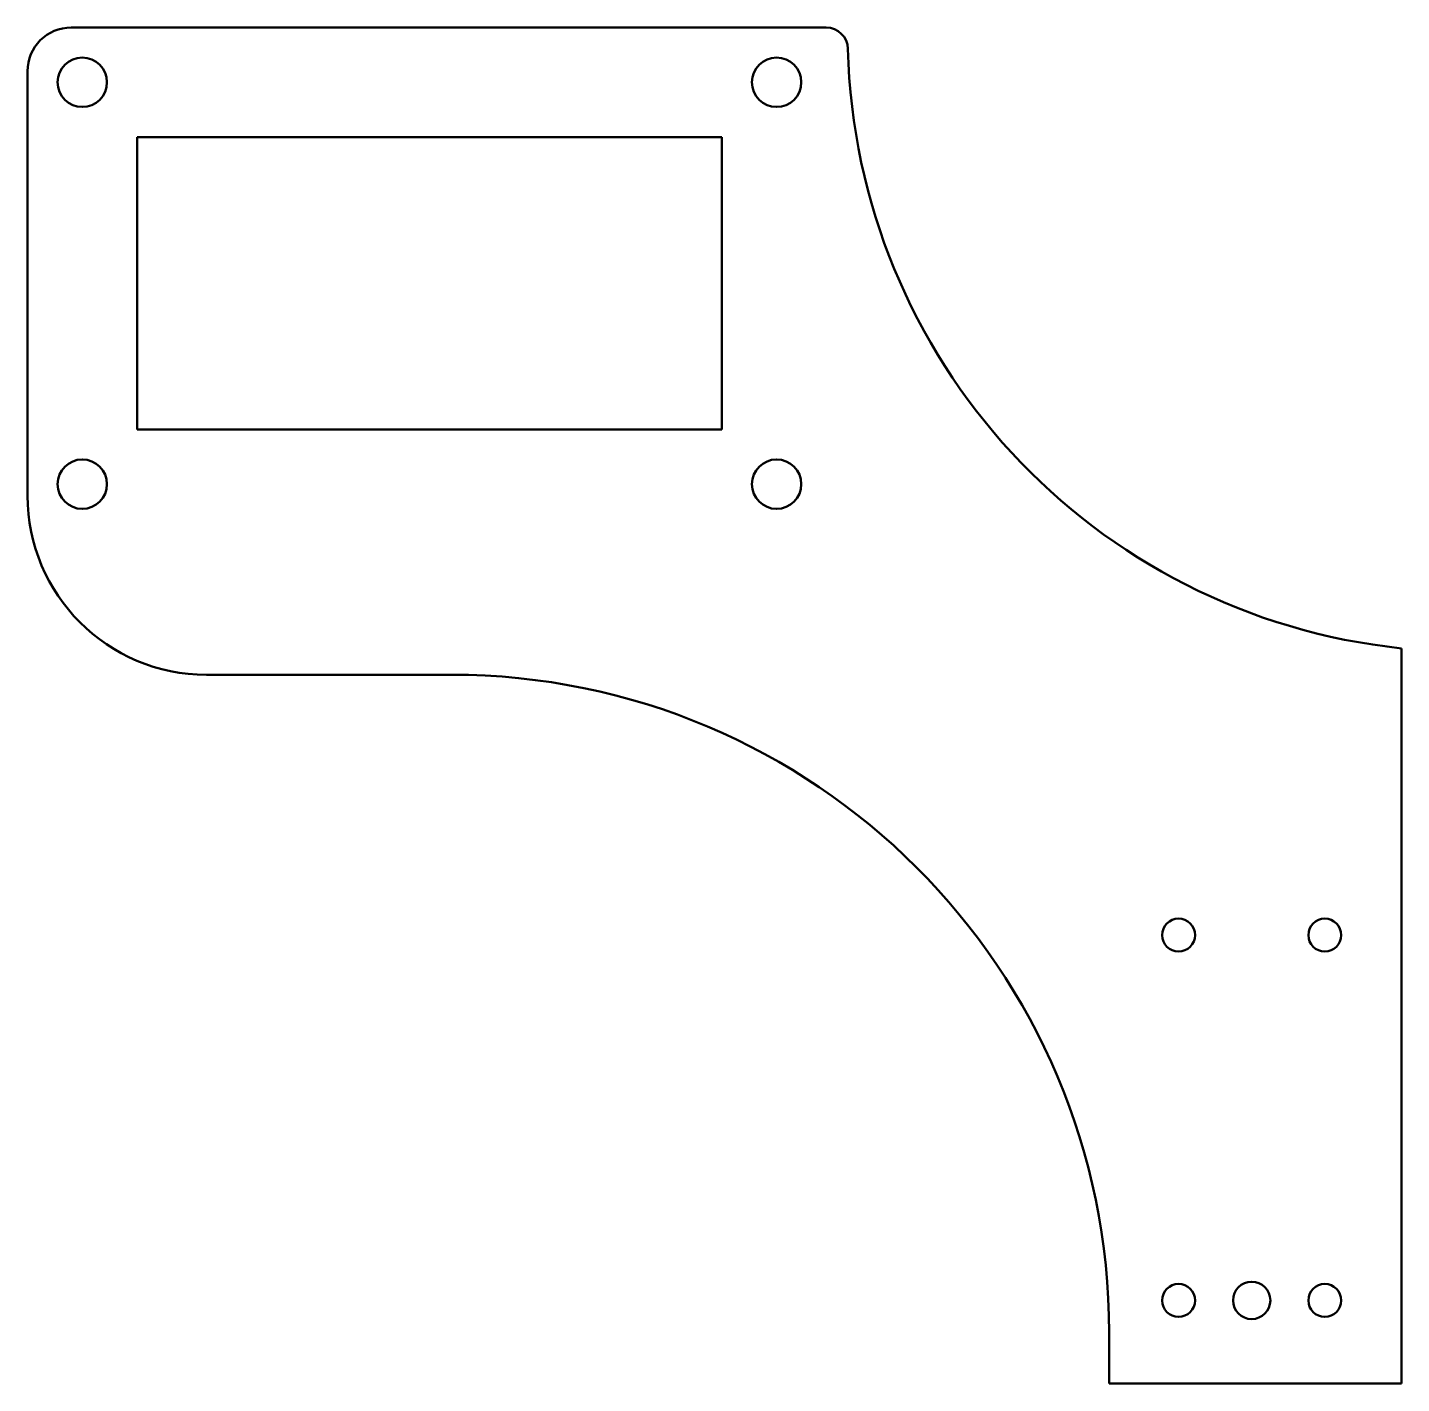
# Model space of a CAD drawing. Header units: inches. Extents: x 7.3 to 14.7, y 4.85 to 12.15.
import ezdxf

# ---------------------------------------------------------------- set-up
doc = ezdxf.new("R2010")
doc.units = ezdxf.units.IN
doc.header["$MEASUREMENT"] = 0
doc.layers.add('Visible Edges(ANSI)', color=7, linetype='Continuous', lineweight=50)

msp = doc.modelspace()

# ---------------------------------------------------------------- linework, layer by layer
at = {"layer": 'Visible Edges(ANSI)'}
for p, q in [((11.6007, 12.1532), (7.5354, 12.1532)), ((7.2992, 9.6303), (7.2992, 11.917)), ((7.8898, 9.9878), (7.8898, 11.5626)), ((7.8898, 11.5626), (11.0394, 11.5626)), ((11.0394, 11.5626), (11.0394, 9.9878)), ((11.0394, 9.9878), (7.8898, 9.9878)), ((14.7008, 8.808), (14.7008, 4.8468)), ((8.2638, 8.6657), (9.5827, 8.6657)), ((13.126, 5.1224), (13.126, 4.8468)), ((14.7008, 4.8468), (13.126, 4.8468))]:
    msp.add_line(p, q, dxfattribs=at)
for centre, radius in [((7.5945, 11.8579), 0.133), ((11.3347, 11.8579), 0.133), ((7.5945, 9.6926), 0.133), ((11.3347, 9.6926), 0.133), ((13.5, 7.2631), 0.0885), ((14.2874, 7.2631), 0.0885), ((13.5, 5.2946), 0.0885), ((13.8937, 5.2946), 0.1005), ((14.2874, 5.2946), 0.0885)]:
    msp.add_circle(centre, radius, dxfattribs=at)
for centre, radius, start, end in [((7.5354, 11.917), 0.2362, 90, 180), ((11.6007, 12.0351), 0.1181, 1.43761, 90), ((15.0497, 12.1216), 3.332, 181.43761, 263.98825), ((8.2638, 9.6303), 0.9646, 180, 270), ((9.5827, 5.1224), 3.5433, 0, 90)]:
    msp.add_arc(centre, radius, start, end, dxfattribs=at)

doc.saveas('drawing.dxf')
